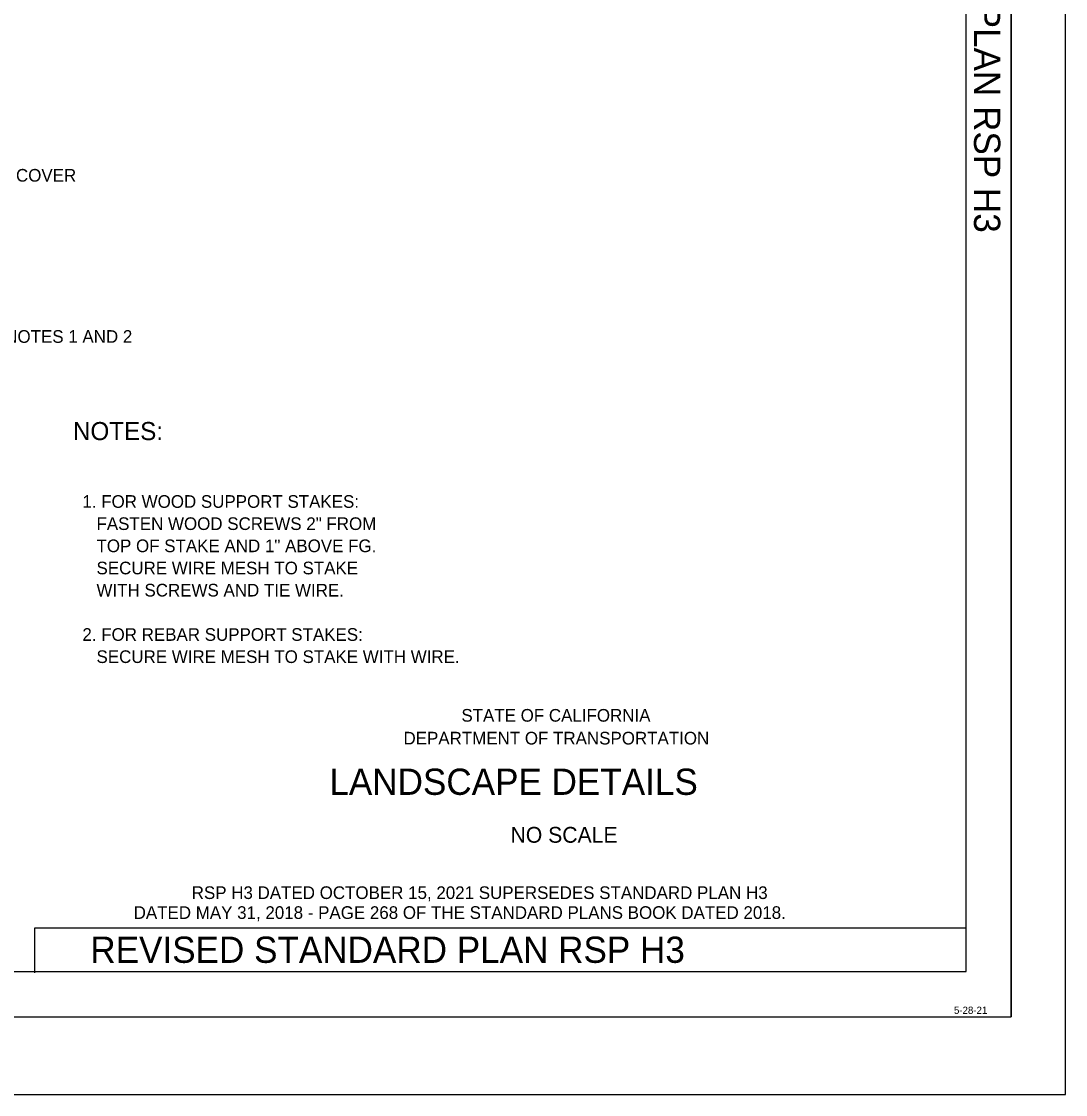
# Model space of a CAD drawing. Extents: x -893 to 867, y -474 to 712.
# Drawn here: x 289 to 867, y -474 to 119 of the extents above; entities that cross this region are included whole.
import ezdxf

# ---------------------------------------------------------------- set-up
doc = ezdxf.new("R2010")
doc.units = 0
doc.layers.add('10 Sheet Format', color=7, linetype='Continuous')
doc.layers.add('57 Undefined', color=7, linetype='Continuous')

msp = doc.modelspace()

# ---------------------------------------------------------------- linework, layer by layer
at = {"layer": '10 Sheet Format'}
for p, q in [((836.55, 668.96), (836.55, -431.04)), ((811.55, -406.04), (811.55, 643.96)), ((296.75, -381.95), (811.54, -381.95)), ((296.75, -406.87), (296.75, -381.95)), ((-813.45, -406.04), (811.55, -406.04)), ((-863.45, -431.04), (836.55, -431.04))]:
    msp.add_line(p, q, dxfattribs=at)
for points in [[(-893.45, -474.04), (866.55, -474.04), (866.55, 711.96), (-893.45, 711.96)], [(-863.45, -431.04), (836.55, -431.04), (836.55, 668.96), (-863.45, 668.96)]]:
    msp.add_lwpolyline(points, close=True, dxfattribs=at)

# ---------------------------------------------------------------- texts
msp.add_text('2018 REVISED STANDARD PLAN RSP H3', height=14.5, rotation=270, dxfattribs=at).set_placement((815.95, 379.33))
for s, height, p in [('STATE OF CALIFORNIA', 7, (532.58, -267.99)), ('DEPARTMENT OF TRANSPORTATION', 7, (500.58, -280.6)), ('LANDSCAPE DETAILS', 14.5, (459.61, -308.44)), ('NO SCALE', 8.75, (559.74, -334.9)), ('RSP H3 DATED OCTOBER 15, 2021 SUPERSEDES STANDARD PLAN H3 ', 7, (383.51, -365.99)), ('DATED MAY 31, 2018 - PAGE 268 OF THE STANDARD PLANS BOOK DATED 2018.', 7, (351.42, -376.99)), ('REVISED STANDARD PLAN RSP H3', 14.5, (327.47, -401.27)), ('5-28-21', 4, (804.87, -429.46))]:
    msp.add_text(s, height=height, dxfattribs=at).set_placement(p)
at = {"layer": '57 Undefined'}
for s, height, p in [('JUTE MESH COVER', 7, (230.72, 30.44)), ('SEE NOTES 1 AND 2', 7, (259.11, -58.63)), ('NOTES:', 10, (317.88, -112.4)), ('1. FOR WOOD SUPPORT STAKES:', 7, (323.08, -149.82)), ('   FASTEN WOOD SCREWS 2" FROM', 7, (323.08, -162.07)), ('   TOP OF STAKE AND 1" ABOVE FG.', 7, (323.08, -174.32)), ('   SECURE WIRE MESH TO STAKE', 7, (323.08, -186.57)), ('   WITH SCREWS AND TIE WIRE.', 7, (323.08, -198.82)), ('2. FOR REBAR SUPPORT STAKES:', 7, (323.08, -223.32)), ('   SECURE WIRE MESH TO STAKE WITH WIRE.', 7, (323.08, -235.57))]:
    msp.add_text(s, height=height, dxfattribs=at).set_placement(p)

doc.saveas('drawing.dxf')
